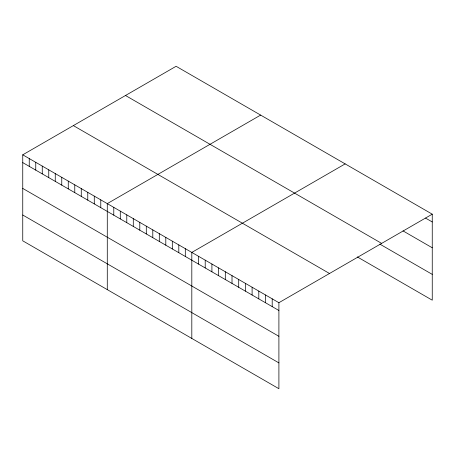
<?xml version="1.0" encoding="UTF-8"?>
<svg xmlns="http://www.w3.org/2000/svg" width="455" height="455" viewBox="0 0 455 455"><rect width="100%" height="100%" fill="white"/><g stroke="black" fill="none" stroke-linecap="round" stroke-linejoin="round"><path stroke-width="0.68" d="M22.75 154.819L278.904 302.706L278.904 388.718L22.75 240.826L22.75 154.819L176.096 66.282L432.25 214.174L432.25 300.181L357.34 256.933M260.63 115.087L107.283 203.618L107.283 289.63M345.157 163.891L191.811 252.423L191.811 338.435M278.904 302.706L432.25 214.174M425.55 218.093L432.25 221.96M403.016 230.895L432.25 247.776M125.495 95.499L381.648 243.391M379.874 244.13L432.25 274.371M73.352 125.603L329.505 273.489M22.75 162.606L278.904 310.492M22.75 188.421L278.904 336.308M22.75 215.016L278.904 362.902M272.204 298.838L272.204 306.625M265.504 294.971L265.504 302.757M258.804 291.103L258.804 298.889M252.104 287.236L252.104 295.022M245.404 283.368L245.404 291.154M238.704 279.501L238.704 287.287M232.01 275.633L232.01 283.419M225.31 271.766L225.31 279.552M218.61 267.893L218.61 275.685M211.911 264.025L211.911 271.817M205.211 260.158L205.211 267.95M198.511 256.29L198.511 264.082M185.31 248.669L185.31 256.455M178.804 244.915L178.804 252.701M172.303 241.161L172.303 248.948M165.802 237.408L165.802 245.194M159.301 233.654L159.301 241.44M152.795 229.9L152.795 237.686M146.294 226.146L146.294 233.933M139.793 222.393L139.793 230.179M133.292 218.639L133.292 226.425M126.786 214.885L126.786 222.671M120.285 211.131L120.285 218.918M113.784 207.372L113.784 215.164M100.777 199.864L100.777 207.656M94.276 196.111L94.276 203.903M87.775 192.357L87.775 200.149M81.269 188.603L81.269 196.389M74.768 184.849L74.768 192.636M68.267 181.096L68.267 188.882M61.766 177.342L61.766 185.128M55.26 173.588L55.26 181.374M48.759 169.834L48.759 177.621M42.258 166.081L42.258 173.867M35.757 162.327L35.757 170.113M29.251 158.573L29.251 166.359"/></g></svg>
